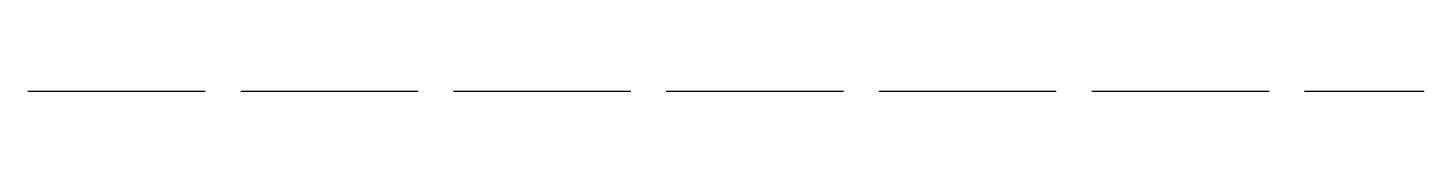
# Model space of a CAD drawing. Header units: metres. Extents: x 0 to 10, y 0 to 0.
import ezdxf

# ---------------------------------------------------------------- set-up
doc = ezdxf.new("R2010")
doc.units = ezdxf.units.M
doc.linetypes.add('DASHED', pattern=[1.524, 1.27, -0.254])
doc.layers.add('MyLayer', color=7, linetype='DASHED')

msp = doc.modelspace()

# ---------------------------------------------------------------- linework, layer by layer
at = {"layer": 'MyLayer'}
msp.add_line((0, 0), (10, 0), dxfattribs=at)

doc.saveas('drawing.dxf')
